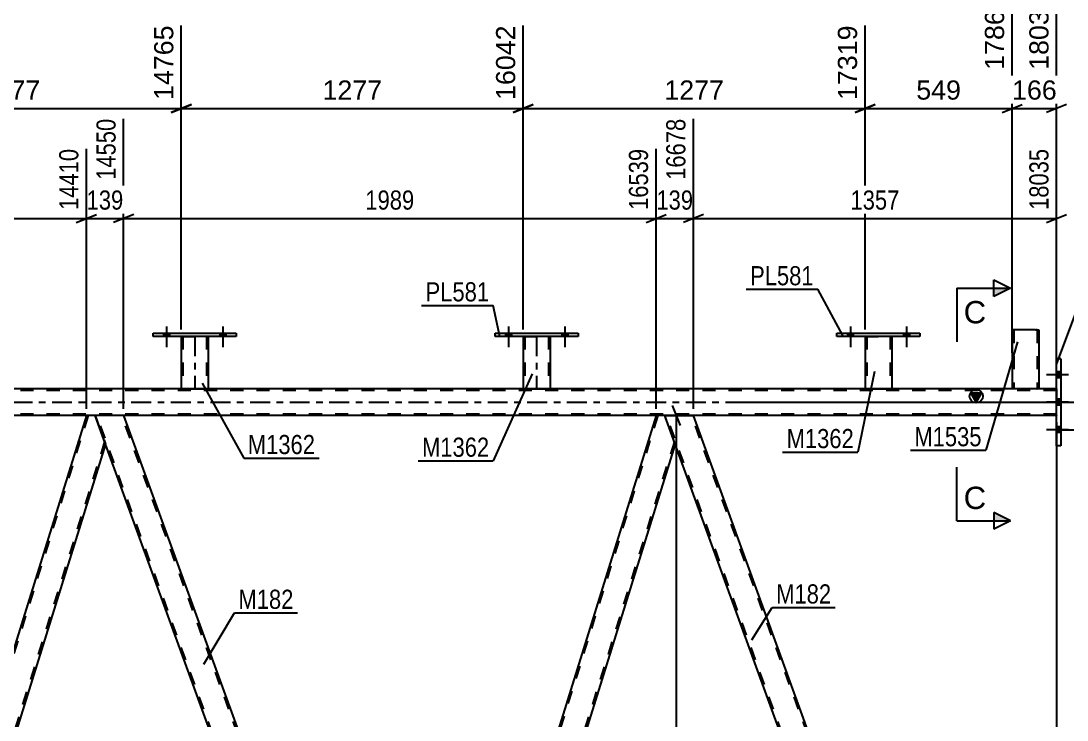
# Model space of a CAD drawing. Header units: millimetres. Extents: x 0 to 841, y 0 to 594.
# Drawn here: x 599.3 to 755.6, y 374.9 to 479.4 of the extents above; entities that cross this region are included whole.
import ezdxf

# ---------------------------------------------------------------- set-up
doc = ezdxf.new("R2010")
doc.units = ezdxf.units.MM
doc.linetypes.add('DXK_LINE_DOT2', pattern=[3.9198, 1.9599, -1.9599])
doc.linetypes.add('DXK_LINE_DOT3', pattern=[5.9187, 2.979, -0.9799, 0.9799, -0.9799])
doc.styles.add('Arial', font='ARIAL.TTF', dxfattribs={"height": 0.2})
doc.styles.add('Arial Narrow', font='ARIALN.TTF', dxfattribs={"height": 0.2})

# ---------------------------------------------------------------- blocks, each defined once
blk = doc.blocks.new('Part-203723749-4697 - 4631')
at = {"color": 2, "linetype": 'Continuous'}
for p, q in [((725.4, 432.25), (725.4, 424.41)), ((729.4, 432.25), (729.4, 424.41)), ((725.4, 424.41), (729.4, 424.41))]:
    blk.add_line(p, q, dxfattribs=at)
at = {"color": 7, "linetype": 'DXK_LINE_DOT2'}
for p, q in [((725.4, 432.25), (729.4, 432.25)), ((725.4, 432.25), (725.4, 432.25)), ((725.4, 432.25), (725.4, 432.25)), ((725.64, 432.25), (725.64, 424.41)), ((729.16, 432.25), (729.16, 424.41)), ((729.4, 432.25), (729.4, 432.25)), ((729.4, 432.25), (729.4, 432.25)), ((729.14, 424.41), (729.1, 424.41)), ((729.1, 424.41), (729.14, 424.41)), ((729.16, 424.41), (729.14, 424.41)), ((729.14, 424.41), (729.16, 424.41))]:
    blk.add_line(p, q, dxfattribs=at)
blk = doc.blocks.new('Part-203723749-4640 - 4631')
at = {"color": 2, "linetype": 'Continuous'}
for p, q in [((619.03, 432.25), (619.03, 432.73)), ((619.03, 432.73), (631.43, 432.73)), ((631.43, 432.25), (619.03, 432.25)), ((631.43, 432.73), (631.43, 432.25))]:
    blk.add_line(p, q, dxfattribs=at)
blk = doc.blocks.new('Part-203723749-5033 - 4631')
at = {"color": 2, "linetype": 'Continuous'}
for p, q in [((623.23, 432.25), (623.23, 424.41)), ((627.23, 432.25), (627.23, 424.41)), ((623.23, 424.41), (627.23, 424.41))]:
    blk.add_line(p, q, dxfattribs=at)
at = {"color": 7, "linetype": 'DXK_LINE_DOT2'}
for p, q in [((623.23, 432.25), (627.23, 432.25)), ((623.23, 432.25), (623.23, 432.25)), ((623.23, 432.25), (623.23, 432.25)), ((623.47, 432.25), (623.47, 424.41)), ((626.99, 432.25), (626.99, 424.41)), ((627.23, 432.25), (627.23, 432.25)), ((627.23, 432.25), (627.23, 432.25)), ((626.98, 424.41), (626.94, 424.41)), ((626.94, 424.41), (626.98, 424.41)), ((626.99, 424.41), (626.98, 424.41)), ((626.98, 424.41), (626.99, 424.41))]:
    blk.add_line(p, q, dxfattribs=at)
at = {"color": 7, "linetype": 'DXK_LINE_DOT3'}
blk.add_line((625.23, 432.25), (625.23, 424.41), dxfattribs=at)
blk = doc.blocks.new('Bolt-203723749-4651 - 4631')
at = {"linetype": 'Continuous'}
for points in [[(671.68, 432.25), (672.56, 432.25), (672.56, 432.73), (671.68, 432.73)], [(680.08, 432.25), (680.96, 432.25), (680.96, 432.73), (680.08, 432.73)]]:
    blk.add_hatch(color=1, dxfattribs=at).paths.add_polyline_path(points)
at = {"color": 1, "linetype": 'Continuous'}
for p, q in [((672.12, 433.73), (672.12, 430.61)), ((680.52, 433.73), (680.52, 430.61)), ((671.68, 432.73), (671.68, 432.25)), ((672.56, 432.73), (672.56, 432.25)), ((680.08, 432.73), (680.08, 432.25)), ((680.96, 432.73), (680.96, 432.25))]:
    blk.add_line(p, q, dxfattribs=at)
blk = doc.blocks.new('Bolt-203723749-4652 - 4631')
at = {"linetype": 'Continuous'}
for points in [[(722.76, 432.25), (723.64, 432.25), (723.64, 432.73), (722.76, 432.73)], [(731.16, 432.25), (732.04, 432.25), (732.04, 432.73), (731.16, 432.73)]]:
    blk.add_hatch(color=1, dxfattribs=at).paths.add_polyline_path(points)
at = {"color": 1, "linetype": 'Continuous'}
for p, q in [((723.2, 433.73), (723.2, 430.61)), ((731.6, 433.73), (731.6, 430.61)), ((722.76, 432.73), (722.76, 432.25)), ((723.64, 432.73), (723.64, 432.25)), ((731.16, 432.73), (731.16, 432.25)), ((732.04, 432.73), (732.04, 432.25))]:
    blk.add_line(p, q, dxfattribs=at)
blk = doc.blocks.new('Bolt-203723749-4653 - 4631')
at = {"linetype": 'Continuous'}
for points in [[(722.76, 432.25), (723.64, 432.25), (723.64, 432.73), (722.76, 432.73)], [(731.16, 432.25), (732.04, 432.25), (732.04, 432.73), (731.16, 432.73)]]:
    blk.add_hatch(color=1, dxfattribs=at).paths.add_polyline_path(points)
at = {"color": 1, "linetype": 'Continuous'}
for p, q in [((723.2, 433.73), (723.2, 430.61)), ((731.6, 433.73), (731.6, 430.61)), ((722.76, 432.73), (722.76, 432.25)), ((723.64, 432.73), (723.64, 432.25)), ((731.16, 432.73), (731.16, 432.25)), ((732.04, 432.73), (732.04, 432.25))]:
    blk.add_line(p, q, dxfattribs=at)
blk = doc.blocks.new('Part-203723749-4665 - 4631')
at = {"color": 2, "linetype": 'Continuous'}
for p, q in [((721.2, 432.25), (721.2, 432.73)), ((721.2, 432.73), (733.6, 432.73)), ((733.6, 432.25), (721.2, 432.25)), ((733.6, 432.73), (733.6, 432.25))]:
    blk.add_line(p, q, dxfattribs=at)
blk = doc.blocks.new('Part-203723749-4680 - 4631')
at = {"color": 2, "linetype": 'Continuous'}
for p, q in [((747.37, 433.2), (747.37, 424.4)), ((750.89, 433.2), (747.37, 433.2)), ((750.89, 433.2), (751.37, 433.2)), ((751.37, 433.2), (751.37, 424.4)), ((750.89, 424.4), (747.37, 424.4)), ((751.34, 424.4), (750.89, 424.4)), ((751.37, 424.4), (751.34, 424.4))]:
    blk.add_line(p, q, dxfattribs=at)
at = {"color": 7, "linetype": 'DXK_LINE_DOT2'}
for p, q in [((747.61, 433.2), (747.61, 424.4)), ((751.13, 433.2), (750.98, 433.2)), ((751.06, 433.2), (751.08, 433.2)), ((751.08, 433.2), (751.11, 433.2)), ((751.11, 433.2), (751.13, 433.2)), ((751.13, 433.2), (751.13, 424.4)), ((751.06, 424.4), (751.08, 424.4)), ((751.08, 424.4), (751.11, 424.4)), ((751.11, 424.4), (751.13, 424.4))]:
    blk.add_line(p, q, dxfattribs=at)
blk = doc.blocks.new('Part-203723749-4686 - 4631')
at = {"color": 2, "linetype": 'Continuous'}
for p, q in [((674.32, 432.25), (674.32, 424.41)), ((678.32, 432.25), (678.32, 424.41)), ((674.32, 424.41), (678.32, 424.41))]:
    blk.add_line(p, q, dxfattribs=at)
at = {"color": 7, "linetype": 'DXK_LINE_DOT2'}
for p, q in [((674.32, 432.25), (678.32, 432.25)), ((674.32, 432.25), (674.32, 432.25)), ((674.32, 432.25), (674.32, 432.25)), ((674.56, 432.25), (674.56, 424.41)), ((678.08, 432.25), (678.08, 424.41)), ((678.32, 432.25), (678.32, 432.25)), ((678.32, 432.25), (678.32, 432.25)), ((678.06, 424.41), (678.02, 424.41)), ((678.02, 424.41), (678.06, 424.41)), ((678.08, 424.41), (678.06, 424.41)), ((678.06, 424.41), (678.08, 424.41))]:
    blk.add_line(p, q, dxfattribs=at)
at = {"color": 7, "linetype": 'DXK_LINE_DOT3'}
blk.add_line((676.32, 432.25), (676.32, 424.41), dxfattribs=at)
blk = doc.blocks.new('Part-203723749-4691 - 4631')
at = {"color": 2, "linetype": 'Continuous'}
for p, q in [((670.12, 432.25), (670.12, 432.73)), ((670.12, 432.73), (682.52, 432.73)), ((682.52, 432.25), (670.12, 432.25)), ((682.52, 432.73), (682.52, 432.25))]:
    blk.add_line(p, q, dxfattribs=at)
blk = doc.blocks.new('Bolt-203723749-4881 - 4631')
at = {"linetype": 'Continuous'}
for points in [[(620.59, 432.25), (621.47, 432.25), (621.47, 432.73), (620.59, 432.73)], [(628.99, 432.25), (629.87, 432.25), (629.87, 432.73), (628.99, 432.73)]]:
    blk.add_hatch(color=1, dxfattribs=at).paths.add_polyline_path(points)
at = {"color": 1, "linetype": 'Continuous'}
for p, q in [((621.03, 433.73), (621.03, 430.61)), ((629.43, 433.73), (629.43, 430.61)), ((620.59, 432.73), (620.59, 432.25)), ((621.47, 432.73), (621.47, 432.25)), ((628.99, 432.73), (628.99, 432.25)), ((629.87, 432.73), (629.87, 432.25))]:
    blk.add_line(p, q, dxfattribs=at)
blk = doc.blocks.new('Part-203723749-4887 - 4631')
at = {"color": 2, "linetype": 'Continuous'}
for p, q in [((754.01, 415.9), (754.01, 428.9)), ((754.65, 428.9), (754.01, 428.9)), ((754.65, 428.9), (754.65, 415.9)), ((754.65, 415.9), (754.01, 415.9))]:
    blk.add_line(p, q, dxfattribs=at)
blk = doc.blocks.new('Bolt-203723749-4890 - 4631')
at = {"linetype": 'Continuous'}
for points in [[(620.59, 432.25), (621.47, 432.25), (621.47, 432.73), (620.59, 432.73)], [(628.99, 432.25), (629.87, 432.25), (629.87, 432.73), (628.99, 432.73)]]:
    blk.add_hatch(color=1, dxfattribs=at).paths.add_polyline_path(points)
at = {"color": 1, "linetype": 'Continuous'}
for p, q in [((621.03, 433.73), (621.03, 430.61)), ((629.43, 433.73), (629.43, 430.61)), ((620.59, 432.73), (620.59, 432.25)), ((621.47, 432.73), (621.47, 432.25)), ((628.99, 432.73), (628.99, 432.25)), ((629.87, 432.73), (629.87, 432.25))]:
    blk.add_line(p, q, dxfattribs=at)
blk = doc.blocks.new('Bolt-203723749-4892 - 4631')
at = {"linetype": 'Continuous'}
for points in [[(754.01, 426.94), (754.01, 426.06), (754.65, 426.06), (754.65, 426.94)], [(754.01, 426.94), (754.01, 426.06), (754.65, 426.06), (754.65, 426.94)], [(754.01, 426.94), (754.01, 426.06), (754.65, 426.06), (754.65, 426.94)], [(754.01, 422.84), (754.01, 421.96), (754.65, 421.96), (754.65, 422.84)], [(754.01, 422.84), (754.01, 421.96), (754.65, 421.96), (754.65, 422.84)], [(754.01, 418.74), (754.01, 417.86), (754.65, 417.86), (754.65, 418.74)], [(754.01, 418.74), (754.01, 417.86), (754.65, 417.86), (754.65, 418.74)], [(754.01, 418.74), (754.01, 417.86), (754.65, 417.86), (754.65, 418.74)]]:
    blk.add_hatch(color=1, dxfattribs=at).paths.add_polyline_path(points)
at = {"color": 1, "linetype": 'Continuous'}
for p, q in [((754.65, 426.94), (754.01, 426.94)), ((754.65, 426.94), (754.01, 426.94)), ((754.65, 426.94), (754.01, 426.94)), ((755.81, 426.5), (752.49, 426.5)), ((755.81, 426.5), (752.49, 426.5)), ((755.81, 426.5), (752.49, 426.5)), ((754.65, 426.06), (754.01, 426.06)), ((754.65, 426.06), (754.01, 426.06)), ((754.65, 426.06), (754.01, 426.06)), ((755.81, 422.4), (752.49, 422.4)), ((755.81, 422.4), (752.49, 422.4)), ((754.65, 422.84), (754.01, 422.84)), ((754.65, 422.84), (754.01, 422.84)), ((754.65, 421.96), (754.01, 421.96)), ((754.65, 421.96), (754.01, 421.96)), ((755.81, 418.3), (752.49, 418.3)), ((755.81, 418.3), (752.49, 418.3)), ((755.81, 418.3), (752.49, 418.3)), ((754.65, 418.74), (754.01, 418.74)), ((754.65, 418.74), (754.01, 418.74)), ((754.65, 418.74), (754.01, 418.74)), ((754.65, 417.86), (754.01, 417.86)), ((754.65, 417.86), (754.01, 417.86)), ((754.65, 417.86), (754.01, 417.86))]:
    blk.add_line(p, q, dxfattribs=at)
blk = doc.blocks.new('Part-203723749-4911 - 4631')
at = {"color": 2, "linetype": 'Continuous'}
for p, q in [((609.04, 420.4), (572.33, 302.65)), ((610.35, 420.4), (609.04, 420.4)), ((611.9, 416.15), (610.35, 420.4)), ((611.9, 416.15), (575.44, 299.18)), ((573.6, 299.18), (572.33, 302.65))]:
    blk.add_line(p, q, dxfattribs=at)
at = {"color": 7, "linetype": 'DXK_LINE_DOT2'}
for p, q in [((609.29, 420.4), (572.47, 302.28)), ((611.77, 416.53), (575.19, 299.18)), ((575.44, 299.18), (573.6, 299.18))]:
    blk.add_line(p, q, dxfattribs=at)
blk = doc.blocks.new('Part-203723749-4997 - 4631')
at = {"color": 2, "linetype": 'Continuous'}
for p, q in [((614.61, 420.4), (610.35, 420.4)), ((614.61, 420.4), (656.98, 304.01)), ((652.72, 304.01), (611.9, 416.15))]:
    blk.add_line(p, q, dxfattribs=at)
at = {"color": 7, "linetype": 'DXK_LINE_DOT2'}
for p, q in [((610.35, 420.4), (611.9, 416.15)), ((654.73, 299.18), (610.61, 420.4)), ((658.48, 299.18), (614.36, 420.4)), ((654.47, 299.18), (652.72, 304.01)), ((658.73, 299.18), (656.98, 304.01)), ((658.73, 299.18), (654.47, 299.18))]:
    blk.add_line(p, q, dxfattribs=at)
blk = doc.blocks.new('Part-203723749-5002 - 4631')
at = {"color": 7, "linetype": 'DXK_LINE_DOT2'}
for p, q in [((694.42, 420.4), (657.6, 302.28)), ((696.9, 416.53), (660.33, 299.18)), ((657.89, 304.01), (657.47, 302.66)), ((662.08, 304.01), (660.58, 299.18)), ((658.73, 299.18), (657.47, 302.66)), ((660.58, 299.18), (658.73, 299.18))]:
    blk.add_line(p, q, dxfattribs=at)
at = {"color": 2, "linetype": 'Continuous'}
for p, q in [((694.17, 420.4), (657.89, 304.01)), ((695.49, 420.4), (694.17, 420.4)), ((697.04, 416.15), (695.49, 420.4)), ((697.04, 416.15), (662.08, 304.01))]:
    blk.add_line(p, q, dxfattribs=at)
blk = doc.blocks.new('Part-203723749-5018 - 4631')
at = {"color": 2, "linetype": 'Continuous'}
for p, q in [((695.49, 420.4), (699.75, 420.4)), ((743.87, 299.18), (699.75, 420.4)), ((739.61, 299.18), (697.04, 416.15))]:
    blk.add_line(p, q, dxfattribs=at)
at = {"color": 7, "linetype": 'DXK_LINE_DOT2'}
for p, q in [((697.04, 416.15), (695.49, 420.4)), ((739.86, 299.18), (695.74, 420.4)), ((743.61, 299.18), (699.49, 420.4)), ((743.87, 299.18), (739.61, 299.18))]:
    blk.add_line(p, q, dxfattribs=at)
blk = doc.blocks.new('Bolt-203723749-5056 - 4631')
at = {"linetype": 'Continuous'}
for points in [[(671.68, 432.25), (672.56, 432.25), (672.56, 432.73), (671.68, 432.73)], [(680.08, 432.25), (680.96, 432.25), (680.96, 432.73), (680.08, 432.73)]]:
    blk.add_hatch(color=1, dxfattribs=at).paths.add_polyline_path(points)
at = {"color": 1, "linetype": 'Continuous'}
for p, q in [((672.12, 433.73), (672.12, 430.61)), ((680.52, 433.73), (680.52, 430.61)), ((671.68, 432.73), (671.68, 432.25)), ((672.56, 432.73), (672.56, 432.25)), ((680.08, 432.73), (680.08, 432.25)), ((680.96, 432.73), (680.96, 432.25))]:
    blk.add_line(p, q, dxfattribs=at)
blk = doc.blocks.new('Part-203723749-5067 - 4631')
at = {"linetype": 'Continuous'}
blk.add_hatch(color=2, dxfattribs=at).paths.add_polyline_path([(742.01, 422.4), (741.21, 423.8), (742.81, 423.8)])
at = {"color": 2, "linetype": 'Continuous'}
for p, q in [((754.01, 424.4), (47.55, 424.4)), ((742.01, 422.4), (741.21, 423.8)), ((741.21, 423.8), (742.81, 423.8)), ((742.81, 423.8), (742.01, 422.4)), ((609.04, 420.4), (529.48, 420.4)), ((694.17, 420.4), (614.61, 420.4)), ((754.01, 420.4), (699.75, 420.4))]:
    blk.add_line(p, q, dxfattribs=at)
at = {"color": 7, "linetype": 'DXK_LINE_DOT2'}
for p, q in [((754.01, 424.16), (47.55, 424.16)), ((754.01, 424.4), (754.01, 420.4)), ((754.01, 420.64), (47.55, 420.64)), ((614.61, 420.4), (609.04, 420.4)), ((699.75, 420.4), (694.17, 420.4))]:
    blk.add_line(p, q, dxfattribs=at)
at = {"color": 7, "linetype": 'DXK_LINE_DOT3'}
blk.add_line((47.55, 422.4), (754.01, 422.4), dxfattribs=at)
at = {"color": 2, "linetype": 'Continuous'}
blk.add_circle((742.01, 423.3), 1, dxfattribs=at)
blk = doc.blocks.new('StraightDimension-203723749-5641 - 4631')
at = {"color": 7, "linetype": 'Continuous'}
for p, q in [((796.86, 420.9), (795.66, 423.9)), ((705.07, 422.4), (798.66, 422.4)), ((796.26, 296.54), (796.26, 422.4)), ((795.66, 298.04), (796.86, 295.04)), ((765.16, 296.54), (798.66, 296.54))]:
    blk.add_line(p, q, dxfattribs=at)
at = {"color": 0}
blk.add_wipeout([(795.51, 364.52), (791.31, 364.52), (791.31, 354.43), (795.51, 354.43)], dxfattribs=at)
at = {"color": 3, "style": 'Arial'}
blk.add_text('3146', height=2.865, rotation=90.0002, dxfattribs=at).set_placement((794.91, 355.03))
blk = doc.blocks.new('StraightDimension-203723749-5301 - 4631')
at = {"color": 7, "linetype": 'Continuous'}
for p, q in [((699.75, 421.4), (699.75, 464.78)), ((694.17, 421.4), (694.17, 460.28)), ((692.67, 449.24), (695.67, 450.44)), ((701.25, 450.44), (698.25, 449.24)), ((694.17, 449.84), (699.75, 449.84))]:
    blk.add_line(p, q, dxfattribs=at)
at = {"color": 0}
blk.add_wipeout([(700.3, 450.59), (700.3, 454.79), (693.62, 454.79), (693.62, 450.59)], dxfattribs=at)
at = {"color": 3, "style": 'Arial Narrow'}
blk.add_text('139', height=2.863, dxfattribs=at).set_placement((694.22, 451.19))
at = {"color": 0, "linetype": 'Continuous'}
blk.add_wipeout([(699.15, 465.38), (694.95, 465.38), (694.95, 455.04), (699.15, 455.04)], dxfattribs=at)
at = {"color": 3, "linetype": 'Continuous', "style": 'Arial Narrow'}
blk.add_text('16678', height=2.863, rotation=90.0002, dxfattribs=at).set_placement((698.55, 455.64))
blk = doc.blocks.new('StraightDimension-203723749-5103 - 4631')
at = {"color": 7, "linetype": 'Continuous'}
for p, q in [((769.09, 423.9), (770.29, 420.9)), ((755.65, 422.4), (772.09, 422.4)), ((769.69, 418.3), (769.69, 422.4)), ((770.29, 416.8), (769.09, 419.8)), ((754.25, 418.3), (772.09, 418.3))]:
    blk.add_line(p, q, dxfattribs=at)
at = {"color": 0}
blk.add_wipeout([(768.94, 417.78), (764.74, 417.78), (764.74, 409.91), (768.94, 409.91)], dxfattribs=at)
at = {"color": 7, "linetype": 'Continuous'}
blk.add_line((769.69, 418.3), (769.69, 409.38), dxfattribs=at)
blk.add_line((769.69, 418.3), (769.69, 409.38), dxfattribs=at)
at = {"color": 3, "style": 'Arial'}
blk.add_text('103', height=2.865, rotation=90.0002, dxfattribs=at).set_placement((768.34, 410.51))
blk = doc.blocks.new('StraightDimension-203723749-5233 - 4631')
at = {"color": 7, "linetype": 'Continuous'}
for p, q in [((572.15, 433.25), (572.15, 478.7)), ((623.23, 433.25), (623.23, 478.7)), ((573.65, 466.88), (570.65, 465.68)), ((572.15, 466.28), (623.23, 466.28)), ((621.73, 465.68), (624.73, 466.88))]:
    blk.add_line(p, q, dxfattribs=at)
at = {"color": 0, "linetype": 'Continuous'}
blk.add_wipeout([(622.63, 479.3), (618.43, 479.3), (618.43, 466.98), (622.63, 466.98)], dxfattribs=at)
at = {"color": 0}
blk.add_wipeout([(602.74, 467.03), (602.74, 471.23), (592.65, 471.23), (592.65, 467.03)], dxfattribs=at)
at = {"color": 3, "linetype": 'Continuous', "style": 'Arial'}
blk.add_text('14765', height=2.865, rotation=90.0002, dxfattribs=at).set_placement((622.03, 467.58))
at = {"color": 3, "style": 'Arial'}
blk.add_text('1277', height=2.865, dxfattribs=at).set_placement((593.25, 467.63))
blk = doc.blocks.new('StraightDimension-203723749-5243 - 4631')
at = {"color": 7, "linetype": 'Continuous'}
for p, q in [((623.23, 433.25), (623.23, 478.7)), ((674.32, 433.25), (674.32, 478.7)), ((624.73, 466.88), (621.73, 465.68)), ((623.23, 466.28), (674.32, 466.28)), ((672.82, 465.68), (675.82, 466.88))]:
    blk.add_line(p, q, dxfattribs=at)
at = {"color": 0, "linetype": 'Continuous'}
blk.add_wipeout([(673.72, 479.3), (669.52, 479.3), (669.52, 466.98), (673.72, 466.98)], dxfattribs=at)
at = {"color": 0}
blk.add_wipeout([(653.82, 467.03), (653.82, 471.23), (643.73, 471.23), (643.73, 467.03)], dxfattribs=at)
at = {"color": 3, "linetype": 'Continuous', "style": 'Arial'}
blk.add_text('16042', height=2.865, rotation=90.0002, dxfattribs=at).set_placement((673.12, 467.58))
at = {"color": 3, "style": 'Arial'}
blk.add_text('1277', height=2.865, dxfattribs=at).set_placement((644.33, 467.63))
blk = doc.blocks.new('StraightDimension-203723749-5253 - 4631')
at = {"color": 7, "linetype": 'Continuous'}
for p, q in [((674.32, 433.25), (674.32, 478.7)), ((725.4, 433.25), (725.4, 478.7)), ((675.82, 466.88), (672.82, 465.68)), ((674.32, 466.28), (725.4, 466.28)), ((723.9, 465.68), (726.9, 466.88))]:
    blk.add_line(p, q, dxfattribs=at)
at = {"color": 0, "linetype": 'Continuous'}
blk.add_wipeout([(724.8, 479.3), (720.6, 479.3), (720.6, 466.98), (724.8, 466.98)], dxfattribs=at)
at = {"color": 0}
blk.add_wipeout([(704.9, 467.03), (704.9, 471.23), (694.81, 471.23), (694.81, 467.03)], dxfattribs=at)
at = {"color": 3, "linetype": 'Continuous', "style": 'Arial'}
blk.add_text('17319', height=2.865, rotation=90.0002, dxfattribs=at).set_placement((724.2, 467.58))
at = {"color": 3, "style": 'Arial'}
blk.add_text('1277', height=2.865, dxfattribs=at).set_placement((695.41, 467.63))
blk = doc.blocks.new('StraightDimension-203723749-5263 - 4631')
at = {"color": 7, "linetype": 'Continuous'}
for p, q in [((747.37, 429.8), (747.37, 483.2)), ((725.4, 433.25), (725.4, 478.7)), ((726.9, 466.88), (723.9, 465.68)), ((725.4, 466.28), (747.37, 466.28)), ((745.87, 465.68), (748.87, 466.88))]:
    blk.add_line(p, q, dxfattribs=at)
at = {"color": 0, "linetype": 'Continuous'}
blk.add_wipeout([(746.77, 483.8), (742.57, 483.8), (742.57, 471.48), (746.77, 471.48)], dxfattribs=at)
at = {"color": 0}
blk.add_wipeout([(740.32, 467.03), (740.32, 471.23), (732.45, 471.23), (732.45, 467.03)], dxfattribs=at)
at = {"color": 3, "linetype": 'Continuous', "style": 'Arial'}
blk.add_text('17869', height=2.865, rotation=90.0002, dxfattribs=at).set_placement((746.17, 472.08))
at = {"color": 3, "style": 'Arial'}
blk.add_text('549', height=2.865, dxfattribs=at).set_placement((733.05, 467.63))
blk = doc.blocks.new('StraightDimension-203723749-5273 - 4631')
at = {"color": 7, "linetype": 'Continuous'}
for p, q in [((747.37, 429.8), (747.37, 483.2)), ((754.01, 425.4), (754.01, 483.2)), ((745.87, 465.68), (748.87, 466.88)), ((747.37, 466.28), (754.01, 466.28)), ((755.51, 466.88), (752.51, 465.68))]:
    blk.add_line(p, q, dxfattribs=at)
at = {"color": 0}
blk.add_wipeout([(754.63, 467.03), (754.63, 471.23), (746.76, 471.23), (746.76, 467.03)], dxfattribs=at)
at = {"color": 3, "style": 'Arial'}
blk.add_text('166', height=2.865, dxfattribs=at).set_placement((747.36, 467.63))
at = {"color": 0, "linetype": 'Continuous'}
blk.add_wipeout([(753.41, 483.8), (749.21, 483.8), (749.21, 471.48), (753.41, 471.48)], dxfattribs=at)
at = {"color": 3, "linetype": 'Continuous', "style": 'Arial'}
blk.add_text('18035', height=2.865, rotation=90.0002, dxfattribs=at).set_placement((752.81, 472.08))
blk = doc.blocks.new('StraightDimension-203723749-5284 - 4631')
at = {"color": 7, "linetype": 'Continuous'}
for p, q in [((699.75, 421.4), (699.75, 464.78)), ((754.01, 425.4), (754.01, 460.28)), ((701.25, 450.44), (698.25, 449.24)), ((752.51, 449.24), (755.51, 450.44)), ((699.75, 449.84), (754.01, 449.84))]:
    blk.add_line(p, q, dxfattribs=at)
at = {"color": 0, "linetype": 'Continuous'}
blk.add_wipeout([(753.41, 460.88), (749.21, 460.88), (749.21, 450.54), (753.41, 450.54)], dxfattribs=at)
at = {"color": 0}
blk.add_wipeout([(731.14, 450.59), (731.14, 454.79), (722.62, 454.79), (722.62, 450.59)], dxfattribs=at)
at = {"color": 3, "linetype": 'Continuous', "style": 'Arial Narrow'}
blk.add_text('18035', height=2.863, rotation=90.0002, dxfattribs=at).set_placement((752.81, 451.14))
at = {"color": 3, "style": 'Arial Narrow'}
blk.add_text('1357', height=2.863, dxfattribs=at).set_placement((723.22, 451.19))
blk = doc.blocks.new('StraightDimension-203723749-5325 - 4631')
at = {"color": 7, "linetype": 'Continuous'}
for p, q in [((614.61, 421.4), (614.61, 464.78)), ((694.17, 421.4), (694.17, 460.28)), ((616.11, 450.44), (613.11, 449.24)), ((692.67, 449.24), (695.67, 450.44)), ((614.61, 449.84), (694.17, 449.84))]:
    blk.add_line(p, q, dxfattribs=at)
at = {"color": 0, "linetype": 'Continuous'}
blk.add_wipeout([(693.57, 460.88), (689.37, 460.88), (689.37, 450.54), (693.57, 450.54)], dxfattribs=at)
at = {"color": 0}
blk.add_wipeout([(658.65, 450.59), (658.65, 454.79), (650.13, 454.79), (650.13, 450.59)], dxfattribs=at)
at = {"color": 3, "linetype": 'Continuous', "style": 'Arial Narrow'}
blk.add_text('16539', height=2.863, rotation=90.0002, dxfattribs=at).set_placement((692.97, 451.14))
at = {"color": 3, "style": 'Arial Narrow'}
blk.add_text('1989', height=2.863, dxfattribs=at).set_placement((650.73, 451.19))
blk = doc.blocks.new('StraightDimension-203723749-5349 - 4631')
at = {"color": 7, "linetype": 'Continuous'}
for p, q in [((614.61, 421.4), (614.61, 464.78)), ((609.04, 421.4), (609.04, 460.28)), ((607.54, 449.24), (610.54, 450.44)), ((616.11, 450.44), (613.11, 449.24)), ((609.04, 449.84), (614.61, 449.84))]:
    blk.add_line(p, q, dxfattribs=at)
at = {"color": 0}
blk.add_wipeout([(615.17, 450.59), (615.17, 454.79), (608.48, 454.79), (608.48, 450.59)], dxfattribs=at)
at = {"color": 3, "style": 'Arial Narrow'}
blk.add_text('139', height=2.863, dxfattribs=at).set_placement((609.08, 451.19))
at = {"color": 0, "linetype": 'Continuous'}
blk.add_wipeout([(614.01, 465.38), (609.81, 465.38), (609.81, 455.04), (614.01, 455.04)], dxfattribs=at)
at = {"color": 3, "linetype": 'Continuous', "style": 'Arial Narrow'}
blk.add_text('14550', height=2.863, rotation=90.0002, dxfattribs=at).set_placement((613.41, 455.64))
blk = doc.blocks.new('StraightDimension-203723749-5373 - 4631')
at = {"color": 7, "linetype": 'Continuous'}
for p, q in [((529.48, 421.4), (529.48, 464.78)), ((609.04, 421.4), (609.04, 460.28)), ((530.98, 450.44), (527.98, 449.24)), ((607.54, 449.24), (610.54, 450.44)), ((529.48, 449.84), (609.04, 449.84))]:
    blk.add_line(p, q, dxfattribs=at)
at = {"color": 0, "linetype": 'Continuous'}
blk.add_wipeout([(608.44, 460.88), (604.24, 460.88), (604.24, 450.54), (608.44, 450.54)], dxfattribs=at)
at = {"color": 0}
blk.add_wipeout([(573.51, 450.59), (573.51, 454.79), (565, 454.79), (565, 450.59)], dxfattribs=at)
at = {"color": 3, "linetype": 'Continuous', "style": 'Arial Narrow'}
blk.add_text('14410', height=2.863, rotation=90.0002, dxfattribs=at).set_placement((607.84, 451.14))
at = {"color": 3, "style": 'Arial Narrow'}
blk.add_text('1989', height=2.863, dxfattribs=at).set_placement((565.6, 451.19))
blk = doc.blocks.new('StraightDimension-203723749-6080 - 4631')
at = {"color": 7, "linetype": 'Continuous'}
for p, q in [((754.01, 419.4), (754.01, 358.2)), ((775.63, 300.18), (775.63, 363.45)), ((755.51, 361.2), (752.51, 360)), ((774.13, 360), (777.13, 361.2)), ((754.01, 360.6), (775.63, 360.6))]:
    blk.add_line(p, q, dxfattribs=at)
at = {"color": 0}
blk.add_wipeout([(769.87, 361.35), (769.87, 365.55), (759.78, 365.55), (759.78, 361.35)], dxfattribs=at)
at = {"color": 3, "style": 'Arial'}
blk.add_text('1432', height=2.865, dxfattribs=at).set_placement((760.38, 361.95))
blk = doc.blocks.new('StraightDimension-203723749-6117 - 4631')
at = {"color": 7, "linetype": 'Continuous'}
for p, q in [((697.82, 418.9), (696.62, 421.9)), ((702.54, 420.4), (694.37, 420.4)), ((697.22, 299.18), (697.22, 420.4)), ((696.62, 300.68), (697.82, 297.68)), ((696.81, 299.18), (699.62, 299.18))]:
    blk.add_line(p, q, dxfattribs=at)
at = {"color": 0}
blk.add_wipeout([(696.47, 364.84), (692.27, 364.84), (692.27, 354.75), (696.47, 354.75)], dxfattribs=at)
at = {"color": 3, "style": 'Arial'}
blk.add_text('3030', height=2.865, rotation=90.0002, dxfattribs=at).set_placement((695.87, 355.35))
blk = doc.blocks.new('Mark-203723749-4661 - 4631')
at = {"color": 0}
blk.add_wipeout([(717.72, 439.88), (717.72, 442.88), (708.22, 442.88), (708.22, 439.88)], dxfattribs=at)
blk.add_wipeout([(717.72, 439.88), (717.72, 442.88), (708.22, 442.88), (708.22, 439.88)], dxfattribs=at)
at = {"color": 30, "linetype": 'Continuous'}
for p in [(707.62, 439.28), (722.07, 432.39)]:
    blk.add_line(p, (718.32, 439.28), dxfattribs=at)
at = {"color": 3, "style": 'Arial Narrow'}
blk.add_text('PL581', height=2.863, dxfattribs=at).set_placement((708.22, 439.88))
blk = doc.blocks.new('Mark-203723749-4676 - 4631')
at = {"color": 0}
blk.add_wipeout([(742.82, 415.82), (742.82, 418.82), (732.77, 418.82), (732.77, 415.82)], dxfattribs=at)
blk.add_wipeout([(742.82, 415.82), (742.82, 418.82), (732.77, 418.82), (732.77, 415.82)], dxfattribs=at)
at = {"color": 30, "linetype": 'Continuous'}
for p in [(748.18, 431.43), (732.17, 415.22)]:
    blk.add_line(p, (743.42, 415.22), dxfattribs=at)
at = {"color": 3, "style": 'Arial Narrow'}
blk.add_text('M1535', height=2.863, dxfattribs=at).set_placement((732.77, 415.82))
blk = doc.blocks.new('Mark-203723749-4682 - 4631')
at = {"color": 0}
blk.add_wipeout([(669.25, 414.25), (669.25, 417.25), (659.2, 417.25), (659.2, 414.25)], dxfattribs=at)
blk.add_wipeout([(669.25, 414.25), (669.25, 417.25), (659.2, 417.25), (659.2, 414.25)], dxfattribs=at)
at = {"color": 30, "linetype": 'Continuous'}
for p in [(675.65, 426.64), (658.6, 413.65)]:
    blk.add_line(p, (669.85, 413.65), dxfattribs=at)
at = {"color": 3, "style": 'Arial Narrow'}
blk.add_text('M1362', height=2.863, dxfattribs=at).set_placement((659.2, 414.25))
blk = doc.blocks.new('Mark-203723749-4687 - 4631')
at = {"color": 0}
blk.add_wipeout([(669.24, 437.47), (669.24, 440.47), (659.73, 440.47), (659.73, 437.47)], dxfattribs=at)
blk.add_wipeout([(669.24, 437.47), (669.24, 440.47), (659.73, 440.47), (659.73, 437.47)], dxfattribs=at)
at = {"color": 30, "linetype": 'Continuous'}
for p in [(659.13, 436.87), (670.82, 432.25)]:
    blk.add_line(p, (669.84, 436.87), dxfattribs=at)
at = {"color": 3, "style": 'Arial Narrow'}
blk.add_text('PL581', height=2.863, dxfattribs=at).set_placement((659.73, 437.47))
blk = doc.blocks.new('Mark-203723749-4693 - 4631')
at = {"color": 0}
blk.add_wipeout([(723.73, 415.54), (723.73, 418.54), (713.68, 418.54), (713.68, 415.54)], dxfattribs=at)
blk.add_wipeout([(723.73, 415.54), (723.73, 418.54), (713.68, 418.54), (713.68, 415.54)], dxfattribs=at)
at = {"color": 30, "linetype": 'Continuous'}
for p in [(726.83, 426.98), (713.08, 414.94)]:
    blk.add_line(p, (724.33, 414.94), dxfattribs=at)
at = {"color": 3, "style": 'Arial Narrow'}
blk.add_text('M1362', height=2.863, dxfattribs=at).set_placement((713.68, 415.54))
blk = doc.blocks.new('Mark-203723749-4883 - 4631')
at = {"color": 0}
blk.add_wipeout([(765.69, 436.78), (765.69, 439.78), (757.65, 439.78), (757.65, 436.78)], dxfattribs=at)
blk.add_wipeout([(765.69, 436.78), (765.69, 439.78), (757.65, 439.78), (757.65, 436.78)], dxfattribs=at)
at = {"color": 30, "linetype": 'Continuous'}
for p, q in [((754.01, 428.04), (757.05, 436.18)), ((757.05, 436.18), (766.29, 436.18))]:
    blk.add_line(p, q, dxfattribs=at)
at = {"color": 3, "style": 'Arial Narrow'}
blk.add_text('SP19', height=2.863, dxfattribs=at).set_placement((757.65, 436.78))
blk = doc.blocks.new('Mark-203723749-4993 - 4631')
at = {"color": 0}
blk.add_wipeout([(640, 391.52), (640, 394.52), (631.77, 394.52), (631.77, 391.52)], dxfattribs=at)
blk.add_wipeout([(640, 391.52), (640, 394.52), (631.77, 394.52), (631.77, 391.52)], dxfattribs=at)
at = {"color": 30, "linetype": 'Continuous'}
for p, q in [((626.59, 383.25), (631.17, 390.92)), ((631.17, 390.92), (640.6, 390.92))]:
    blk.add_line(p, q, dxfattribs=at)
at = {"color": 3, "style": 'Arial Narrow'}
blk.add_text('M182', height=2.863, dxfattribs=at).set_placement((631.77, 391.52))
blk = doc.blocks.new('SectionMark-203723749-6263 - 4631')
at = {"linetype": 'Continuous'}
for points in [[(744.63, 438.19), (744.63, 439.44), (747.13, 439.44)], [(744.63, 404.69), (744.63, 405.94), (747.13, 404.69)]]:
    blk.add_hatch(color=6, dxfattribs=at).paths.add_polyline_path(points)
at = {"color": 6, "linetype": 'Continuous'}
for p, q in [((739.13, 439.44), (739.13, 431.44)), ((739.13, 439.44), (747.13, 439.44)), ((744.63, 438.19), (744.63, 440.69)), ((744.63, 440.69), (747.13, 439.44)), ((747.13, 439.44), (744.63, 438.19)), ((739.13, 404.69), (739.13, 412.69)), ((747.13, 404.69), (744.63, 405.94)), ((744.63, 405.94), (744.63, 403.44)), ((739.13, 404.69), (747.13, 404.69)), ((747.13, 404.69), (744.63, 403.44))]:
    blk.add_line(p, q, dxfattribs=at)
at = {"color": 0, "linetype": 'Continuous'}
for points in [[(743.5, 434.19), (743.5, 437.69), (740.13, 437.69), (740.13, 434.19)], [(743.5, 406.44), (743.5, 409.94), (740.13, 409.94), (740.13, 406.44)]]:
    blk.add_wipeout(points, dxfattribs=at)
at = {"color": 3, "linetype": 'Continuous', "style": 'Arial'}
for p in [(740.13, 434.19), (740.13, 406.44)]:
    blk.add_text('C', height=3.34, dxfattribs=at).set_placement(p)
blk = doc.blocks.new('Mark-203723749-5014 - 4631')
at = {"color": 0}
blk.add_wipeout([(720.34, 392.32), (720.34, 395.32), (712.12, 395.32), (712.12, 392.32)], dxfattribs=at)
blk.add_wipeout([(720.34, 392.32), (720.34, 395.32), (712.12, 395.32), (712.12, 392.32)], dxfattribs=at)
at = {"color": 30, "linetype": 'Continuous'}
for p, q in [((708.46, 386.87), (711.52, 391.72)), ((711.52, 391.72), (720.94, 391.72))]:
    blk.add_line(p, q, dxfattribs=at)
at = {"color": 3, "style": 'Arial Narrow'}
blk.add_text('M182', height=2.863, dxfattribs=at).set_placement((712.12, 392.32))
blk = doc.blocks.new('Mark-203723749-5029 - 4631')
at = {"color": 0}
blk.add_wipeout([(643.23, 414.65), (643.23, 417.65), (633.17, 417.65), (633.17, 414.65)], dxfattribs=at)
blk.add_wipeout([(643.23, 414.65), (643.23, 417.65), (633.17, 417.65), (633.17, 414.65)], dxfattribs=at)
at = {"color": 30, "linetype": 'Continuous'}
for p, q in [((626.34, 425.23), (632.57, 414.05)), ((632.57, 414.05), (643.83, 414.05))]:
    blk.add_line(p, q, dxfattribs=at)
at = {"color": 3, "style": 'Arial Narrow'}
blk.add_text('M1362', height=2.863, dxfattribs=at).set_placement((633.17, 414.65))

msp = doc.modelspace()

# ---------------------------------------------------------------- block references
for name in ['Bolt-203723749-4881 - 4631', 'Bolt-203723749-4890 - 4631', 'Bolt-203723749-4651 - 4631', 'Bolt-203723749-5056 - 4631', 'Bolt-203723749-4652 - 4631', 'Bolt-203723749-4653 - 4631', 'Part-203723749-4680 - 4631', 'Part-203723749-4640 - 4631', 'Part-203723749-5033 - 4631', 'Part-203723749-4691 - 4631', 'Part-203723749-4686 - 4631', 'Part-203723749-4665 - 4631', 'Part-203723749-4697 - 4631', 'Part-203723749-4887 - 4631', 'Bolt-203723749-4892 - 4631', 'Part-203723749-5067 - 4631', 'Part-203723749-4911 - 4631', 'Part-203723749-4997 - 4631', 'Part-203723749-5002 - 4631', 'Part-203723749-5018 - 4631']:
    msp.add_blockref(name, (0, 0))

# ---------------------------------------------------------------- next in the draw order: block references
for name in ['StraightDimension-203723749-5233 - 4631', 'StraightDimension-203723749-5301 - 4631', 'StraightDimension-203723749-5641 - 4631', 'Mark-203723749-4993 - 4631']:
    msp.add_blockref(name, (0, 0))

# ---------------------------------------------------------------- next in the draw order: block references
for name in ['StraightDimension-203723749-5243 - 4631', 'StraightDimension-203723749-5103 - 4631', 'Mark-203723749-5014 - 4631']:
    msp.add_blockref(name, (0, 0))

# ---------------------------------------------------------------- next in the draw order: block references
for name in ['StraightDimension-203723749-5253 - 4631', 'StraightDimension-203723749-6080 - 4631']:
    msp.add_blockref(name, (0, 0))

# ---------------------------------------------------------------- next in the draw order: block references
for name in ['StraightDimension-203723749-5263 - 4631', 'StraightDimension-203723749-5325 - 4631']:
    msp.add_blockref(name, (0, 0))

# ---------------------------------------------------------------- next in the draw order: block references
for name in ['StraightDimension-203723749-5273 - 4631', 'StraightDimension-203723749-5349 - 4631', 'Mark-203723749-4687 - 4631', 'Mark-203723749-5029 - 4631', 'Mark-203723749-4682 - 4631']:
    msp.add_blockref(name, (0, 0))

# ---------------------------------------------------------------- next in the draw order: block references
for name in ['StraightDimension-203723749-5373 - 4631', 'StraightDimension-203723749-5284 - 4631']:
    msp.add_blockref(name, (0, 0))

# ---------------------------------------------------------------- next in the draw order: block references
for name in ['Mark-203723749-4661 - 4631', 'Mark-203723749-4883 - 4631', 'Mark-203723749-4676 - 4631', 'Mark-203723749-4693 - 4631', 'StraightDimension-203723749-6117 - 4631']:
    msp.add_blockref(name, (0, 0))

# ---------------------------------------------------------------- next in the draw order: block references
msp.add_blockref('SectionMark-203723749-6263 - 4631', (0, 0))

doc.saveas('drawing.dxf')
